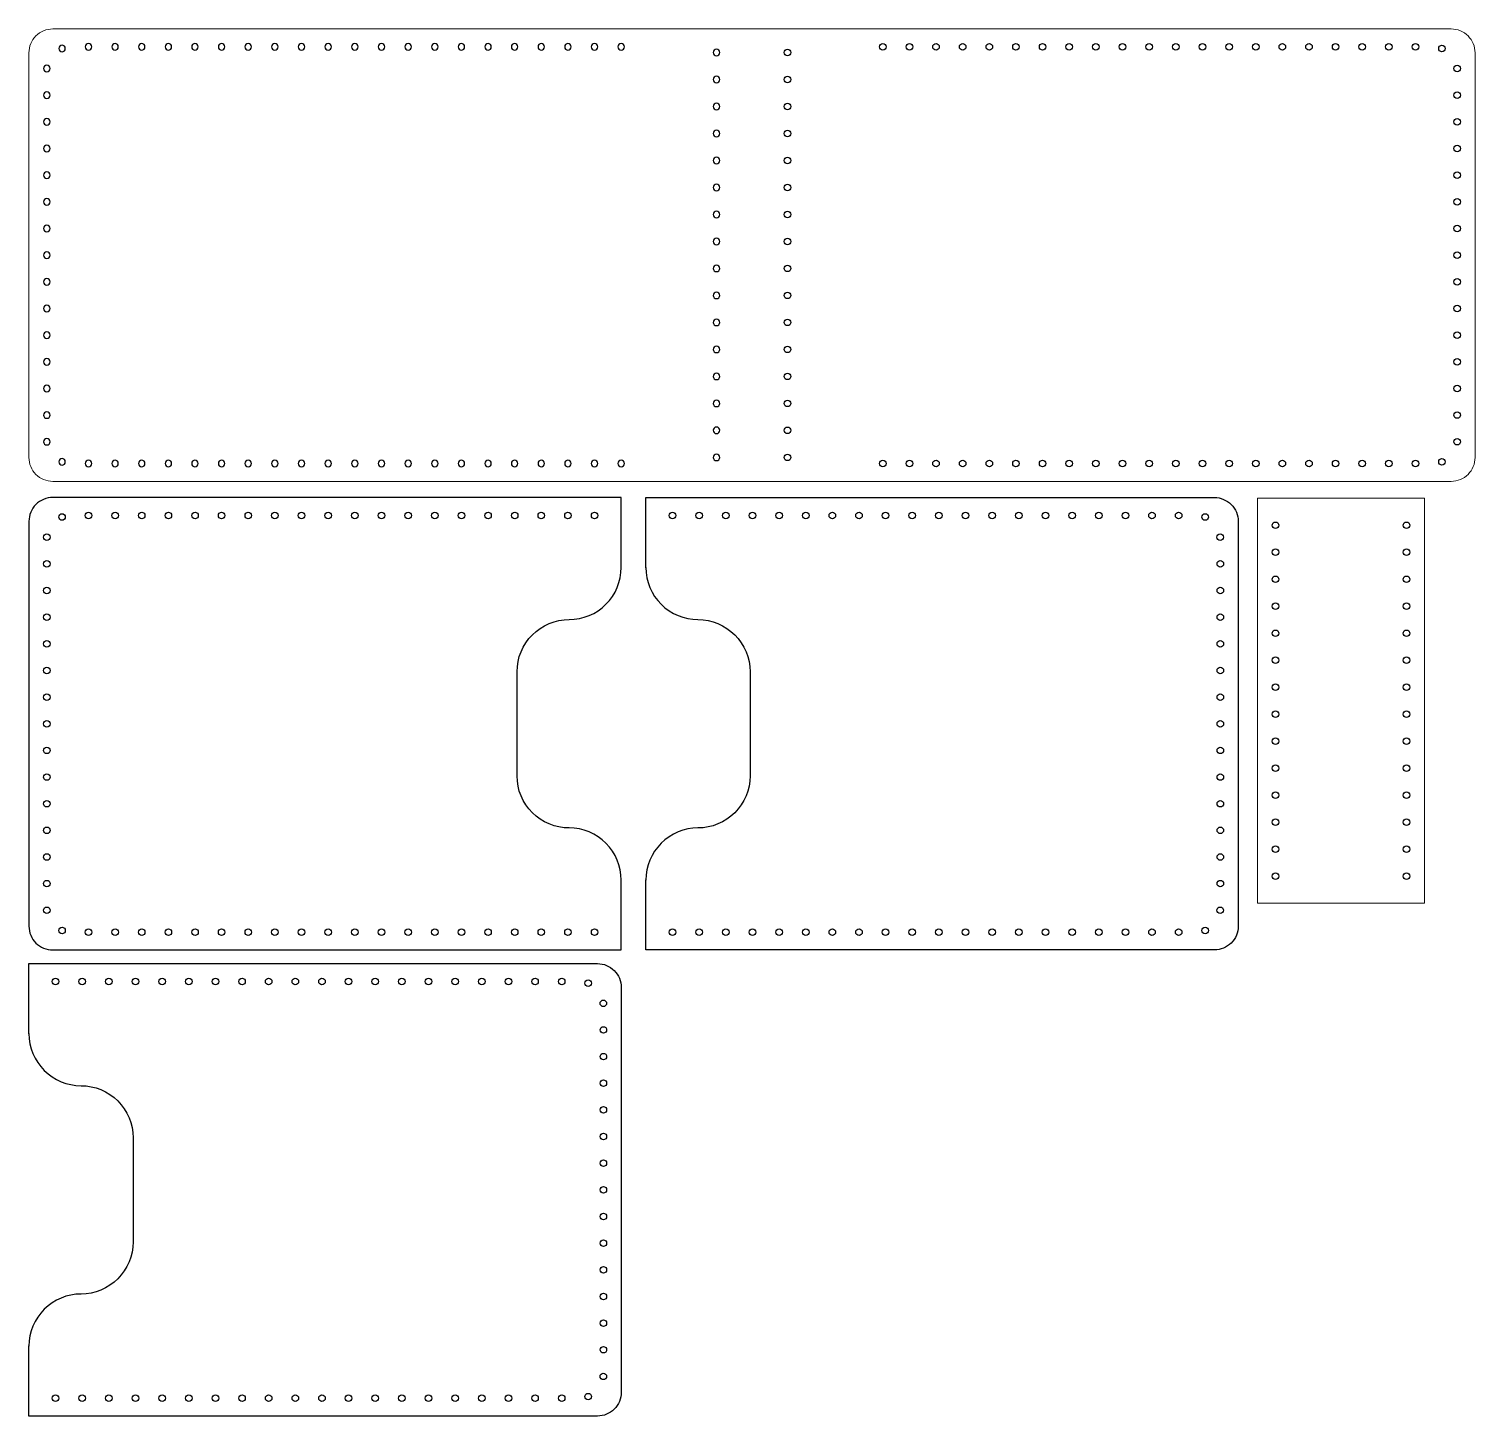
# Model space of a CAD drawing. Header units: millimetres. Extents: x 23 to 266, y -93 to 140.
import ezdxf

# ---------------------------------------------------------------- set-up
doc = ezdxf.new("R2010")
doc.units = ezdxf.units.MM
doc.layers.add('PDF _карман', color=7, linetype='Continuous')

# ---------------------------------------------------------------- blocks, each defined once
blk = doc.blocks.new('*U6')
blk.add_circle((0, 0), 0.55)
blk = doc.blocks.new('*U7')
at = {"color": 0, "linetype": 'ByBlock', "lineweight": -2, "transparency": 16777216}
for p in [(166.17, 137.45), (170.65, 137.45), (175.12, 137.45), (179.6, 137.45), (184.08, 137.45), (188.55, 137.45), (193.03, 137.45), (197.5, 137.45), (201.98, 137.45), (206.46, 137.45), (210.93, 137.45), (215.41, 137.45), (219.88, 137.45), (224.36, 137.45), (228.84, 137.45), (233.31, 137.45), (237.79, 137.45), (242.26, 137.45), (246.74, 137.45), (251.22, 137.45), (255.69, 137.45)]:
    blk.add_blockref('*U6', p, dxfattribs=at)
for p, rotation in [((260.13, 137.18), 338.8896489769439), ((262.68, 133.79), 274.7756550647736), ((262.69, 129.31), 270.0000000000001), ((262.69, 124.83), 270.0000000000001), ((262.69, 120.36), 270.0000000000001), ((262.69, 115.88), 270.0000000000001), ((262.69, 111.41), 270.0000000000001), ((262.69, 106.93), 270.0000000000001), ((262.69, 102.45), 270.0000000000001), ((262.69, 97.98), 270.0000000000001), ((262.69, 93.5), 270.0000000000001), ((262.69, 89.03), 270.0000000000001), ((262.69, 84.55), 270.0000000000001), ((262.69, 80.07), 270.0000000000001), ((262.69, 75.6), 270.0000000000001), ((262.68, 71.12), 265.2243449352263), ((260.13, 67.72), 201.1103510230558), ((166.17, 67.46), 180), ((170.65, 67.46), 180), ((175.12, 67.46), 180), ((179.6, 67.46), 180), ((184.08, 67.46), 180), ((188.55, 67.46), 180), ((193.03, 67.46), 180), ((197.5, 67.46), 180), ((201.98, 67.46), 180), ((206.46, 67.46), 180), ((210.93, 67.46), 180), ((215.41, 67.46), 180), ((219.88, 67.46), 180), ((224.36, 67.46), 180), ((228.84, 67.46), 180), ((233.31, 67.46), 180), ((237.79, 67.46), 180), ((242.26, 67.46), 180), ((246.74, 67.46), 180), ((251.22, 67.46), 180), ((255.69, 67.46), 180)]:
    blk.add_blockref('*U6', p, dxfattribs=dict(at, rotation=rotation))
blk = doc.blocks.new('*U9')
blk.add_circle((0, 0), 0.55)
blk = doc.blocks.new('*U10')
at = {"color": 0, "linetype": 'ByBlock', "lineweight": -2, "transparency": 16777216}
for p in [(166.17, 137.45), (170.65, 137.45), (175.12, 137.45), (179.6, 137.45), (184.08, 137.45), (188.55, 137.45), (193.03, 137.45), (197.5, 137.45), (201.98, 137.45), (206.46, 137.45), (210.93, 137.45), (215.41, 137.45), (219.88, 137.45), (224.36, 137.45), (228.84, 137.45), (233.31, 137.45), (237.79, 137.45), (242.26, 137.45), (246.74, 137.45), (251.22, 137.45), (255.69, 137.45)]:
    blk.add_blockref('*U9', p, dxfattribs=at)
for p, rotation in [((260.13, 137.18), 338.8896489769439), ((262.68, 133.79), 274.7756550647736), ((262.69, 129.31), 270.0000000000001), ((262.69, 124.83), 270.0000000000001), ((262.69, 120.36), 270.0000000000001), ((262.69, 115.88), 270.0000000000001), ((262.69, 111.41), 270.0000000000001), ((262.69, 106.93), 270.0000000000001), ((262.69, 102.45), 270.0000000000001), ((262.69, 97.98), 270.0000000000001), ((262.69, 93.5), 270.0000000000001), ((262.69, 89.03), 270.0000000000001), ((262.69, 84.55), 270.0000000000001), ((262.69, 80.07), 270.0000000000001), ((262.69, 75.6), 270.0000000000001), ((262.68, 71.12), 265.2243449352263), ((260.13, 67.72), 201.1103510230558), ((166.17, 67.46), 180), ((170.65, 67.46), 180), ((175.12, 67.46), 180), ((179.6, 67.46), 180), ((184.08, 67.46), 180), ((188.55, 67.46), 180), ((193.03, 67.46), 180), ((197.5, 67.46), 180), ((201.98, 67.46), 180), ((206.46, 67.46), 180), ((210.93, 67.46), 180), ((215.41, 67.46), 180), ((219.88, 67.46), 180), ((224.36, 67.46), 180), ((228.84, 67.46), 180), ((233.31, 67.46), 180), ((237.79, 67.46), 180), ((242.26, 67.46), 180), ((246.74, 67.46), 180), ((251.22, 67.46), 180), ((255.69, 67.46), 180)]:
    blk.add_blockref('*U9', p, dxfattribs=dict(at, rotation=rotation))
blk = doc.blocks.new('*U30')
blk.add_circle((0, 0), 0.55)
blk = doc.blocks.new('*U32')
at = {"color": 0, "linetype": 'ByBlock', "lineweight": -2, "transparency": 16777216, "rotation": 90}
for p in [(150.17, 136.5), (150.17, 131.97), (150.17, 127.43), (150.17, 122.9), (150.17, 118.36), (150.17, 113.83), (150.17, 109.3), (150.17, 104.76), (150.17, 100.23), (150.17, 95.7), (150.17, 91.16), (150.17, 86.63), (150.17, 82.09), (150.17, 77.56), (150.17, 73.03), (150.17, 68.49)]:
    blk.add_blockref('*U30', p, dxfattribs=at)
blk = doc.blocks.new('*U33')
blk.add_circle((0, 0), 0.55)
blk = doc.blocks.new('*U35')
at = {"color": 0, "linetype": 'ByBlock', "lineweight": -2, "transparency": 16777216, "rotation": 90}
for p in [(150.17, 136.5), (150.17, 131.97), (150.17, 127.43), (150.17, 122.9), (150.17, 118.36), (150.17, 113.83), (150.17, 109.3), (150.17, 104.76), (150.17, 100.23), (150.17, 95.7), (150.17, 91.16), (150.17, 86.63), (150.17, 82.09), (150.17, 77.56), (150.17, 73.03), (150.17, 68.49)]:
    blk.add_blockref('*U33', p, dxfattribs=at)

msp = doc.modelspace()

# ---------------------------------------------------------------- linework, layer by layer
for points in [[(122.23, 49.95), (122.23, 61.74), (26.71, 61.74, 0.414214), (22.71, 57.74), (22.71, -10.26, 0.414214), (26.71, -14.26), (122.23, -14.26), (122.23, -2.47)], [(126.37, 49.95), (126.37, 61.74), (221.89, 61.74, -0.414214), (225.89, 57.74), (225.89, -10.26, -0.414214), (221.89, -14.26), (126.37, -14.26), (126.37, -2.47)], [(122.23, -2.51, 0.414214), (113.48, 6.24, -0.414214), (104.73, 14.99), (104.73, 32.49, -0.414214), (113.48, 41.24, 0.414214), (122.23, 49.99)], [(126.37, 49.99, 0.414214), (135.12, 41.24, -0.414214), (143.87, 32.49), (143.87, 14.99, -0.414214), (135.12, 6.24, 0.414214), (126.37, -2.51)], [(22.71, -28.34), (22.71, -16.55), (118.23, -16.55, -0.414214), (122.23, -20.55), (122.23, -88.55, -0.414214), (118.23, -92.55), (22.71, -92.55), (22.71, -80.76)], [(22.71, -28.3, 0.414214), (31.46, -37.05, -0.414214), (40.21, -45.8), (40.21, -63.3, -0.414214), (31.46, -72.05, 0.414214), (22.71, -80.8)]]:
    msp.add_lwpolyline(points, format="xyb")
for centre in [(28.27, 58.47), (32.71, 58.74), (37.19, 58.74), (41.66, 58.74), (46.14, 58.74), (50.62, 58.74), (55.09, 58.74), (59.57, 58.74), (64.04, 58.74), (68.52, 58.74), (73, 58.74), (77.47, 58.74), (81.95, 58.74), (86.42, 58.74), (90.9, 58.74), (95.38, 58.74), (99.85, 58.74), (104.33, 58.74), (108.8, 58.74), (113.28, 58.74), (117.76, 58.74), (130.85, 58.74), (135.32, 58.74), (139.8, 58.74), (144.27, 58.74), (148.75, 58.74), (153.23, 58.74), (157.7, 58.74), (162.18, 58.74), (166.65, 58.74), (171.13, 58.74), (175.61, 58.74), (180.08, 58.74), (184.56, 58.74), (189.03, 58.74), (193.51, 58.74), (197.99, 58.74), (202.46, 58.74), (206.94, 58.74), (211.41, 58.74), (215.89, 58.74), (220.33, 58.47), (232.16, 57.08), (254.17, 57.08), (25.72, 55.07), (222.88, 55.07), (25.71, 50.6), (222.89, 50.6), (232.16, 52.55), (254.17, 52.55), (25.71, 46.12), (222.89, 46.12), (232.16, 48.01), (254.17, 48.01), (232.16, 43.48), (254.17, 43.48), (25.71, 41.65), (222.89, 41.65), (232.16, 38.94), (254.17, 38.94), (25.71, 37.17), (222.89, 37.17), (232.16, 34.41), (254.17, 34.41), (25.71, 32.69), (222.89, 32.69), (232.16, 29.88), (254.17, 29.88), (25.71, 28.22), (222.89, 28.22), (232.16, 25.34), (254.17, 25.34), (25.71, 23.74), (222.89, 23.74), (25.71, 19.27), (222.89, 19.27), (232.16, 20.81), (254.17, 20.81), (25.71, 14.79), (222.89, 14.79), (232.16, 16.28), (254.17, 16.28), (232.16, 11.74), (254.17, 11.74), (25.71, 10.31), (222.89, 10.31), (232.16, 7.21), (254.17, 7.21), (25.71, 5.84), (222.89, 5.84), (232.16, 2.67), (254.17, 2.67), (25.71, 1.36), (222.89, 1.36), (232.16, -1.86), (254.17, -1.86), (25.71, -3.11), (222.89, -3.11), (25.72, -7.59), (222.88, -7.59), (28.27, -10.99), (32.71, -11.26), (37.19, -11.26), (41.66, -11.26), (46.14, -11.26), (50.62, -11.26), (55.09, -11.26), (59.57, -11.26), (64.04, -11.26), (68.52, -11.26), (73, -11.26), (77.47, -11.26), (81.95, -11.26), (86.42, -11.26), (90.9, -11.26), (95.38, -11.26), (99.85, -11.26), (104.33, -11.26), (108.8, -11.26), (113.28, -11.26), (117.76, -11.26), (130.85, -11.26), (135.32, -11.26), (139.8, -11.26), (144.27, -11.26), (148.75, -11.26), (153.23, -11.26), (157.7, -11.26), (162.18, -11.26), (166.65, -11.26), (171.13, -11.26), (175.61, -11.26), (180.08, -11.26), (184.56, -11.26), (189.03, -11.26), (193.51, -11.26), (197.99, -11.26), (202.46, -11.26), (206.94, -11.26), (211.41, -11.26), (215.89, -11.26), (220.33, -10.99), (27.19, -19.55), (31.66, -19.55), (36.14, -19.55), (40.61, -19.55), (45.09, -19.55), (49.57, -19.55), (54.04, -19.55), (58.52, -19.55), (62.99, -19.55), (67.47, -19.55), (71.95, -19.55), (76.42, -19.55), (80.9, -19.55), (85.37, -19.55), (89.85, -19.55), (94.33, -19.55), (98.8, -19.55), (103.28, -19.55), (107.75, -19.55), (112.23, -19.55), (116.67, -19.82), (119.22, -23.22), (119.23, -27.69), (119.23, -32.17), (119.23, -36.64), (119.23, -41.12), (119.23, -45.6), (119.23, -50.07), (119.23, -54.55), (119.23, -59.02), (119.23, -63.5), (119.23, -67.98), (119.23, -72.45), (119.23, -76.93), (119.23, -81.4), (119.22, -85.88), (27.19, -89.55), (31.66, -89.55), (36.14, -89.55), (40.61, -89.55), (45.09, -89.55), (49.57, -89.55), (54.04, -89.55), (58.52, -89.55), (62.99, -89.55), (67.47, -89.55), (71.95, -89.55), (76.42, -89.55), (80.9, -89.55), (85.37, -89.55), (89.85, -89.55), (94.33, -89.55), (98.8, -89.55), (103.28, -89.55), (107.75, -89.55), (112.23, -89.55), (116.67, -89.28)]:
    msp.add_circle(centre, 0.55)
at = {"layer": 'PDF _карман', "lineweight": 15}
msp.add_lwpolyline([(26.71, 140.45, 0.414214), (22.71, 136.45), (22.71, 68.46, 0.414214), (26.71, 64.46), (261.69, 64.46, 0.414214), (265.69, 68.46), (265.69, 136.45, 0.414214), (261.69, 140.45)], format="xyb", close=True, dxfattribs=at)
at = {"layer": 'PDF _карман', "lineweight": 9}
msp.add_lwpolyline([(229.16, -6.39), (257.17, -6.39), (257.17, 61.61), (229.16, 61.61)], close=True, dxfattribs=at)

# ---------------------------------------------------------------- block references
at = {"xscale": -1}
for name in ['*U10', '*U35']:
    msp.add_blockref(name, (288.4, 0), dxfattribs=at)
for name in ['*U32', '*U7']:
    msp.add_blockref(name, (0, 0))

doc.saveas('drawing.dxf')
